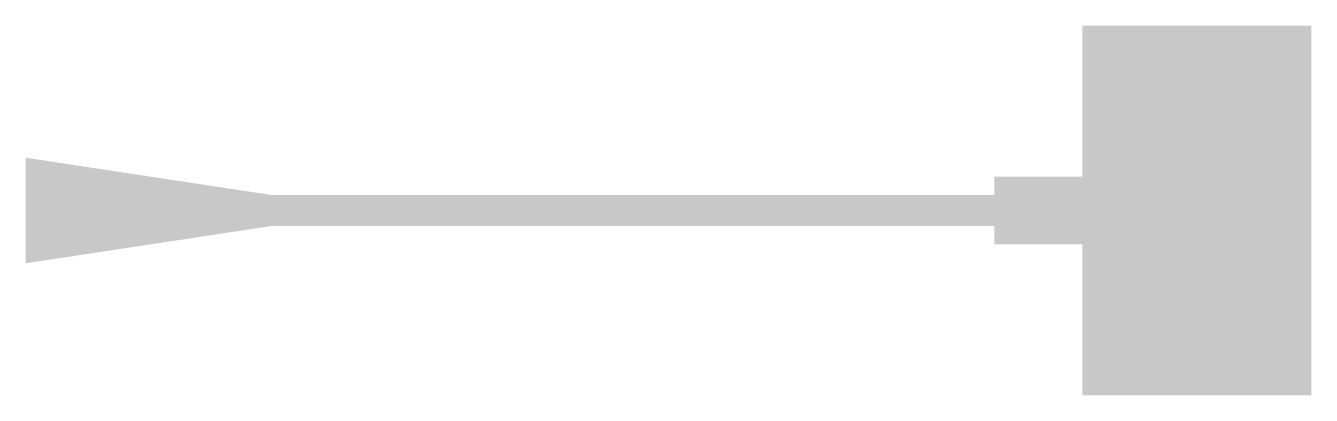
# Model space of a CAD drawing. Header units: inches. Extents: x -0.237 to 0.237, y -0.068 to 0.068.
import ezdxf

# ---------------------------------------------------------------- set-up
doc = ezdxf.new("R2010")
doc.units = ezdxf.units.IN
doc.header["$MEASUREMENT"] = 0

msp = doc.modelspace()

# ---------------------------------------------------------------- hatches: boundary and pattern name
h = msp.add_hatch(color=256)
h.dxf.hatch_style = 1
h.paths.add_polyline_path([(0.23682, 0.06812), (0.15247, 0.06812), (0.15247, 0.01249), (0.12003, 0.01249), (0.12003, 0.00568), (-0.14598, 0.00568), (-0.23682, 0.01946), (-0.23682, -0.01946), (-0.14598, -0.00568), (0.12003, -0.00568), (0.12003, -0.01249), (0.15247, -0.01249), (0.15247, -0.06812), (0.23682, -0.06812)])

doc.saveas('drawing.dxf')
